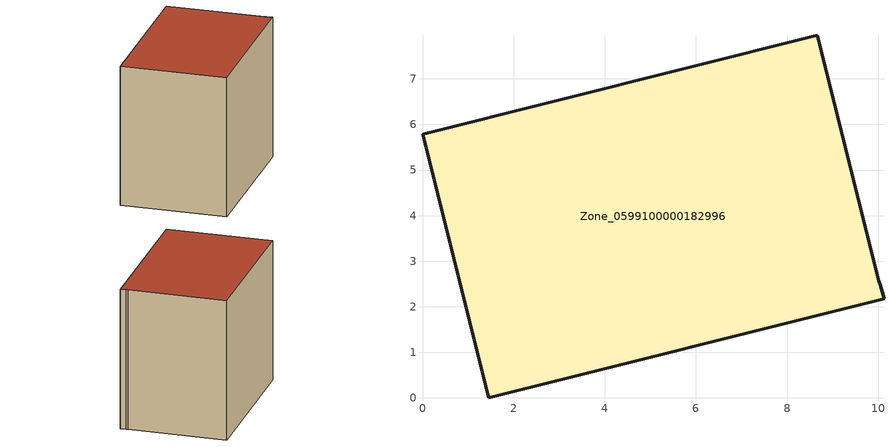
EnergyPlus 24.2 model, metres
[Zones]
Zone_0599100000182996
 floor ground (C_G): 8.66,7.96 10.01,2.57 10.04,2.49 10.12,2.18 1.45,0 0,5.79 z0
 wall outside (C_F): 1.45,0 10.12,2.18 10.04,2.49 10.01,2.57 8.66,7.96 0,5.79 1.45,0 z0:8.09
 roof outside (C_R): 10.01,2.57 8.66,7.96 0,5.79 1.45,0 10.12,2.18 10.04,2.49 z8.09
[BUILDING]
Pand.0599100000182996: North Axis=0; Terrain=City; Loads Convergence Tolerance Value=0.04; Temperature Convergence Tolerance Value=0.4; Solar Distribution=FullExterior; Maximum Number of Warmup Days=25; Minimum Number of Warmup Days=1
[Site:Location]
Rotterdam.The.Hague.AP_ZH_NLD Design_Conditions: Latitude=51.96; Longitude=4.45; Time Zone=1; Elevation=-4.5
[SITE:GROUNDTEMPERATURE:BUILDINGSURFACE]
18, 18, 18, 18, 18, 18, 18, 18, 18, 18, 18, 18
[MATERIAL] Thermal Absorptance=0.9; Solar Absorptance=0.7; Visible Absorptance=0.7
Name | Roughness | Thickness | Conductivity | Density | Specific Heat
G.TI.1965-1974 | MediumSmooth | 0.15 | 0.882353 | 540 | 1210
F.TI.1965-1974 | Rough | 0.3 | 0.697674 | 1920 | 840
R.TI.1965-1974 | MediumRough | 0.2 | 0.232558 | 1500 | 1000
[CONSTRUCTION]
C_G: G.TI.1965-1974
C_F: F.TI.1965-1974
C_R: R.TI.1965-1974
[ZONE]
Zone_0599100000182996: Type=1; Multiplier=1; Ceiling Height=Autocalculate; Volume=Autocalculate; Floor Area=autocalculate; Part of Total Floor Area=Yes
[ZONEINFILTRATION:DESIGNFLOWRATE]
Infil_Zone_0599100000182996: Zone or ZoneList or Space or SpaceList=Zone_0599100000182996; Schedule=AlwaysOn; Design Flow Rate Calculation Method=Flow/Area; Flow Rate per Floor Area=0.003; Constant Term Coefficient=1; Temperature Term Coefficient=0; Velocity Term Coefficient=0; Velocity Squared Term Coefficient=0
[HVACTEMPLATE:ZONE:IDEALLOADSAIRSYSTEM]
Zone_0599100000182996: Maximum Heating Supply Air Temperature=50; Minimum Cooling Supply Air Temperature=13; Maximum Heating Supply Air Humidity Ratio=0.0156; Minimum Cooling Supply Air Humidity Ratio=0.0077; Heating Limit=NoLimit; Cooling Limit=NoLimit; Dehumidification Control Type=ConstantSensibleHeatRatio; Cooling Sensible Heat Ratio=0.7; Dehumidification Setpoint=60; Humidification Control Type=None; Humidification Setpoint=30; Outdoor Air Method=None; Outdoor Air Flow Rate per Person=0.00944; Outdoor Air Flow Rate per Zone Floor Area=0; Outdoor Air Flow Rate per Zone=0; Demand Controlled Ventilation Type=None; Outdoor Air Economizer Type=NoEconomizer; Heat Recovery Type=None; Sensible Heat Recovery Effectiveness=0.7; Latent Heat Recovery Effectiveness=0.65
[ZONECONTROL:THERMOSTAT]
ThermostatControl_Zone_0599100000182996: Zone or ZoneList=Zone_0599100000182996; Control Type Schedule=DualSetpointControlType; Control 1=Thermostat_Zone_0599100000182996; Temperature Difference Between Cutout And Setpoint=0
[THERMOSTATSETPOINT:DUALSETPOINT]
Thermostat_Zone_0599100000182996: Heating Setpoint Temperature Schedule=HeatingSetpoint_Zone_0599100000182996; Cooling Setpoint Temperature Schedule=CoolingSetpoint_Zone_0599100000182996
[SCHEDULE:COMPACT]
HeatingSetpoint_Zone_0599100000182996: Through: 12/31, For: AllDays, Until: 24:00, 21
CoolingSetpoint_Zone_0599100000182996: Through: 12/31, For: AllDays, Until: 24:00, 24
DualSetpointControlType: Through: 12/31, For: AllDays, Until: 24:00, 4
AlwaysOn: Through: 12/31, For: AllDays, Until: 24:00, 1
